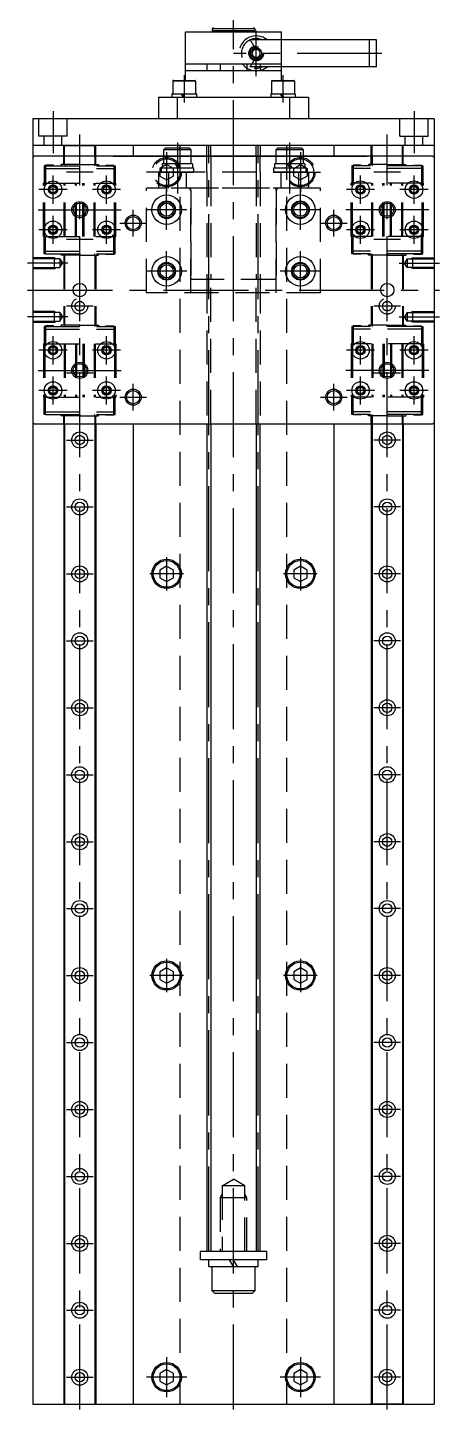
# Model space of a CAD drawing. Extents: x -37 to 530, y -11 to 783.
# Drawn here: x 376 to 530, y -2 to 514 of the extents above; entities that cross this region are included whole.
import ezdxf

# ---------------------------------------------------------------- set-up
doc = ezdxf.new("R2010")
doc.units = 0
doc.linetypes.add('CENTER', pattern=[50.8, 31.75, -6.35, 6.35, -6.35])
doc.linetypes.add('DASHED', pattern=[19.05, 12.7, -6.35])
doc.layers.get('0').update_dxf_attribs({"linetype": 'CONTINUOUS'})
doc.layers.add('CENTER', color=1, linetype='CENTER')

msp = doc.modelspace()

# ---------------------------------------------------------------- linework, layer by layer
at = {"color": 7, "linetype": 'CONTINUOUS'}
for p, q in [((435.52, 494.3), (435.52, 512.4)), ((435.52, 512.4), (471.49, 512.4)), ((435.52, 512.4), (441.58, 512.4)), ((441.58, 512.4), (465.39, 512.4)), ((445.99, 514), (445.49, 513.5)), ((461.49, 513.5), (445.49, 513.5)), ((445.49, 513.5), (445.49, 512.9)), ((445.49, 512.9), (461.49, 512.9)), ((445.49, 512.9), (445.99, 512.4)), ((460.99, 514), (461.49, 513.5)), ((461.49, 512.9), (460.99, 512.4)), ((461.49, 513.5), (461.49, 512.9)), ((465.39, 512.4), (471.49, 512.4)), ((471.46, 494.3), (471.46, 512.4)), ((504.3, 509.4), (471.49, 509.4)), ((506.99, 509.4), (504.3, 509.4)), ((504.3, 499.4), (504.3, 509.4)), ((506.99, 499.4), (506.99, 509.4)), ((471.49, 500.4), (435.52, 500.4)), ((471.49, 497.9), (435.52, 497.9)), ((443.54, 500.4), (443.54, 497.9)), ((448.49, 500.4), (448.49, 497.9)), ((458.49, 500.4), (458.49, 497.9)), ((463.44, 500.4), (463.44, 497.9)), ((504.3, 499.4), (471.49, 499.4)), ((506.99, 499.4), (504.3, 499.4)), ((439.24, 494.05), (430.74, 494.05)), ((430.74, 494.05), (430.74, 489.3)), ((430.99, 494.3), (438.99, 494.3)), ((439.24, 494.05), (439.24, 489.3)), ((476.24, 494.05), (467.74, 494.05)), ((467.74, 494.05), (467.74, 489.3)), ((467.99, 494.3), (475.99, 494.3)), ((476.24, 494.05), (476.24, 489.3)), ((425.49, 488), (432.47, 488)), ((425.49, 488), (425.49, 480)), ((430.39, 489.3), (439.59, 489.3)), ((430.39, 489.3), (430.39, 488)), ((432.47, 488), (474.51, 488)), ((432.47, 488), (432.47, 480)), ((434.83, 488), (434.08, 489.3)), ((435.32, 488), (434.57, 489.3)), ((439.59, 489.3), (439.59, 488)), ((467.39, 489.3), (476.59, 489.3)), ((467.39, 489.3), (467.39, 488)), ((471.83, 488), (471.08, 489.3)), ((472.32, 488), (471.57, 489.3)), ((474.51, 480), (474.51, 488)), ((474.51, 488), (481.49, 488)), ((476.59, 489.3), (476.59, 488)), ((481.49, 488), (481.49, 480)), ((378.49, 480), (378.49, 0)), ((528.49, 480), (378.49, 480)), ((481.49, 480), (425.49, 480)), ((528.49, 480), (528.49, 0)), ((528.49, 470), (378.49, 470)), ((389.99, 470), (401.99, 470)), ((389.99, 466), (389.99, 470)), ((390.29, 466), (390.29, 470)), ((401.69, 466), (401.69, 470)), ((401.99, 466), (401.99, 470)), ((415.99, 470), (415.99, 466)), ((443.49, 466), (443.49, 470)), ((444.99, 466), (444.99, 470)), ((461.99, 466), (461.99, 470)), ((463.49, 470), (463.49, 466)), ((490.99, 470), (490.99, 466)), ((516.99, 470), (504.99, 470)), ((504.99, 466), (504.99, 470)), ((505.29, 466), (505.29, 470)), ((516.69, 466), (516.69, 470)), ((516.99, 466), (516.99, 470)), ((378.99, 466), (378.49, 465.5)), ((378.99, 466), (378.49, 465.5)), ((378.49, 465.5), (378.49, 366.5)), ((378.49, 465.5), (378.49, 366.5)), ((527.99, 466), (378.99, 466)), ((527.99, 466), (378.99, 466)), ((408.49, 466), (403.49, 466)), ((408.49, 466), (498.49, 466)), ((427.49, 468.5), (428.09, 469.1)), ((427.49, 468.5), (437.49, 468.5)), ((427.49, 466), (427.49, 468.5)), ((428.09, 469.1), (436.89, 469.1)), ((436.89, 469.1), (437.49, 468.5)), ((437.49, 468.5), (437.49, 466)), ((469.49, 468.5), (470.09, 469.1)), ((469.49, 468.5), (479.49, 468.5)), ((469.49, 466), (469.49, 468.5)), ((470.09, 469.1), (478.89, 469.1)), ((478.89, 469.1), (479.49, 468.5)), ((479.49, 468.5), (479.49, 466)), ((498.49, 466), (503.49, 466)), ((527.99, 466), (528.49, 465.5)), ((527.99, 466), (528.49, 465.5)), ((528.49, 465.5), (528.49, 366.5)), ((528.49, 465.5), (528.49, 366.5)), ((378.99, 366), (378.49, 366.5)), ((378.99, 366), (378.49, 366.5)), ((527.99, 366), (528.49, 366.5)), ((527.99, 366), (528.49, 366.5)), ((378.99, 366), (527.99, 366)), ((378.99, 366), (527.99, 366)), ((389.99, 366), (389.99, 0)), ((390.29, 366), (390.29, 0)), ((401.69, 366), (401.69, 0)), ((401.99, 366), (401.99, 0)), ((408.49, 366), (446.49, 366)), ((415.99, 366), (415.99, 0)), ((442.49, 366), (464.49, 366)), ((443.49, 366), (443.49, 57)), ((444.99, 366), (444.99, 57)), ((446.49, 366), (460.49, 366)), ((460.49, 366), (498.49, 366)), ((461.99, 366), (461.99, 57)), ((463.49, 57), (463.49, 366)), ((490.99, 366), (490.99, 0)), ((504.99, 366), (504.99, 0)), ((505.29, 366), (505.29, 0)), ((516.69, 366), (516.69, 0)), ((516.99, 366), (516.99, 0)), ((428.49, 312.89), (425.99, 311.44)), ((425.99, 311.44), (425.99, 308.56)), ((430.99, 311.44), (428.49, 312.89)), ((430.99, 308.56), (430.99, 311.44)), ((478.49, 312.89), (475.99, 311.44)), ((475.99, 311.44), (475.99, 308.56)), ((480.99, 311.44), (478.49, 312.89)), ((480.99, 308.56), (480.99, 311.44)), ((425.99, 308.56), (428.49, 307.11)), ((428.49, 307.11), (430.99, 308.56)), ((475.99, 308.56), (478.49, 307.11)), ((478.49, 307.11), (480.99, 308.56)), ((428.49, 162.89), (425.99, 161.44)), ((425.99, 161.44), (425.99, 158.56)), ((430.99, 161.44), (428.49, 162.89)), ((430.99, 158.56), (430.99, 161.44)), ((478.49, 162.89), (475.99, 161.44)), ((475.99, 161.44), (475.99, 158.56)), ((480.99, 161.44), (478.49, 162.89)), ((480.99, 158.56), (480.99, 161.44)), ((425.99, 158.56), (428.49, 157.11)), ((428.49, 157.11), (430.99, 158.56)), ((475.99, 158.56), (478.49, 157.11)), ((478.49, 157.11), (480.99, 158.56)), ((465.99, 57), (440.99, 57)), ((440.99, 57), (440.99, 53.8)), ((463.49, 57), (443.49, 57)), ((465.99, 53.8), (465.99, 57)), ((465.99, 53.8), (440.99, 53.8)), ((462.69, 53.8), (444.29, 53.8)), ((444.29, 51.3), (444.29, 53.8)), ((453.49, 51.3), (452.04, 53.8)), ((454.93, 51.3), (453.49, 53.8)), ((462.69, 51.3), (462.69, 53.8)), ((444.29, 51.3), (462.69, 51.3)), ((445.49, 42.3), (445.49, 51.3)), ((461.49, 51.3), (461.49, 42.3)), ((461.49, 42.3), (445.49, 42.3)), ((446.49, 41.3), (445.49, 42.3)), ((460.49, 41.3), (446.49, 41.3)), ((461.49, 42.3), (460.49, 41.3)), ((428.49, 12.89), (425.99, 11.44)), ((425.99, 11.44), (425.99, 8.56)), ((430.99, 11.44), (428.49, 12.89)), ((430.99, 8.56), (430.99, 11.44)), ((478.49, 12.89), (475.99, 11.44)), ((475.99, 11.44), (475.99, 8.56)), ((480.99, 11.44), (478.49, 12.89)), ((480.99, 8.56), (480.99, 11.44)), ((425.99, 8.56), (428.49, 7.11)), ((428.49, 7.11), (430.99, 8.56)), ((475.99, 8.56), (478.49, 7.11)), ((478.49, 7.11), (480.99, 8.56)), ((378.49, 0), (528.49, 0)), ((389.99, 0), (401.99, 0)), ((516.99, 0), (504.99, 0))]:
    msp.add_line(p, q, dxfattribs=at)
at = {"color": 3, "linetype": 'DASHED'}
for p, q in [((471.49, 509.4), (459.63, 509.4)), ((461.99, 506.13), (460.49, 505.27)), ((463.49, 505.27), (461.99, 506.13)), ((460.49, 505.27), (460.49, 503.53)), ((460.49, 503.53), (461.99, 502.67)), ((461.99, 502.67), (463.49, 503.53)), ((463.49, 503.53), (463.49, 505.27)), ((471.49, 499.4), (459.63, 499.4)), ((380.74, 473.5), (380.74, 480)), ((391.24, 473.5), (391.24, 480)), ((515.74, 473.5), (515.74, 480)), ((526.24, 473.5), (526.24, 480)), ((391.24, 473.5), (380.74, 473.5)), ((382.69, 470), (382.69, 473.5)), ((389.29, 470), (389.29, 473.5)), ((433.49, 0), (433.49, 470)), ((473.49, 0), (473.49, 470)), ((515.74, 473.5), (526.24, 473.5)), ((517.69, 470), (517.69, 473.5)), ((524.29, 470), (524.29, 473.5)), ((389.99, 462.95), (389.99, 466)), ((390.29, 462.95), (390.29, 466)), ((401.69, 466), (401.69, 462.95)), ((401.99, 462.95), (401.99, 466)), ((427.49, 463.1), (427.49, 466)), ((437.49, 466), (437.49, 463.1)), ((443.49, 460), (443.49, 466)), ((443.49, 460), (443.49, 466)), ((444.99, 466), (444.99, 460)), ((444.99, 466), (444.99, 460)), ((461.99, 466), (461.99, 460)), ((461.99, 466), (461.99, 460)), ((463.49, 460), (463.49, 466)), ((463.49, 460), (463.49, 466)), ((469.49, 463.1), (469.49, 466)), ((479.49, 466), (479.49, 463.1)), ((504.99, 462.95), (504.99, 466)), ((505.29, 466), (505.29, 462.95)), ((516.69, 462.95), (516.69, 466)), ((516.99, 462.95), (516.99, 466)), ((382.69, 461.45), (382.69, 455.95)), ((383.19, 461.45), (382.69, 461.45)), ((382.74, 462.45), (382.74, 461.45)), ((383.24, 462.45), (382.74, 462.45)), ((383.19, 462.65), (383.19, 462.45)), ((386.19, 462.65), (383.19, 462.65)), ((383.19, 461.45), (408.79, 461.45)), ((383.19, 461.45), (383.19, 455.95)), ((383.24, 462.45), (408.74, 462.45)), ((383.24, 462.45), (383.24, 461.45)), ((386.19, 462.45), (386.19, 462.65)), ((389.06, 462.95), (388.76, 462.45)), ((390.36, 462.95), (389.06, 462.95)), ((390.36, 462.95), (390.36, 462.45)), ((395.99, 462.95), (390.36, 462.95)), ((395.99, 462.95), (401.62, 462.95)), ((395.99, 462.45), (395.99, 462.95)), ((401.62, 462.95), (401.62, 462.45)), ((401.62, 462.95), (402.92, 462.95)), ((402.92, 462.95), (403.22, 462.45)), ((405.79, 462.65), (405.79, 462.45)), ((405.79, 462.65), (408.79, 462.65)), ((408.74, 462.45), (408.74, 461.45)), ((408.74, 462.45), (409.24, 462.45)), ((408.79, 462.45), (408.79, 462.65)), ((408.79, 461.45), (408.79, 455.95)), ((408.79, 461.45), (409.29, 461.45)), ((409.24, 462.45), (409.24, 461.45)), ((409.29, 461.45), (409.29, 455.95)), ((425.49, 459.5), (425.99, 460)), ((425.49, 459.5), (425.49, 454.5)), ((428.49, 462.89), (425.99, 461.44)), ((425.99, 461.44), (425.99, 458.56)), ((480.99, 460), (425.99, 460)), ((426.49, 461.6), (438.49, 461.6)), ((426.49, 461.6), (426.49, 460)), ((426.49, 460), (438.49, 460)), ((438.19, 463.1), (426.79, 463.1)), ((426.79, 463.1), (426.79, 461.6)), ((430.99, 461.44), (428.49, 462.89)), ((429.19, 460), (429.19, 454)), ((430.99, 458.56), (430.99, 461.44)), ((431.62, 463.1), (432.49, 461.6)), ((432.49, 463.1), (433.35, 461.6)), ((435.79, 460), (435.79, 454)), ((438.19, 463.1), (438.19, 461.6)), ((438.49, 461.6), (438.49, 460)), ((443.49, 460), (443.49, 420)), ((443.49, 460), (443.49, 420)), ((444.99, 460), (444.99, 420)), ((444.99, 460), (444.99, 420)), ((461.99, 460), (461.99, 420)), ((461.99, 460), (461.99, 420)), ((463.49, 460), (463.49, 420)), ((463.49, 460), (463.49, 420)), ((468.49, 461.6), (480.49, 461.6)), ((468.49, 461.6), (468.49, 460)), ((468.49, 460), (480.49, 460)), ((480.19, 463.1), (468.79, 463.1)), ((468.79, 463.1), (468.79, 461.6)), ((471.19, 460), (471.19, 454)), ((473.62, 463.1), (474.49, 461.6)), ((474.49, 463.1), (475.35, 461.6)), ((475.99, 461.44), (478.49, 462.89)), ((475.99, 458.56), (475.99, 461.44)), ((477.79, 460), (477.79, 454)), ((478.49, 462.89), (480.99, 461.44)), ((480.19, 463.1), (480.19, 461.6)), ((480.49, 461.6), (480.49, 460)), ((480.99, 461.44), (480.99, 458.56)), ((481.49, 459.5), (480.99, 460)), ((481.49, 459.5), (481.49, 454.5)), ((498.19, 461.45), (497.69, 461.45)), ((497.69, 461.45), (497.69, 455.95)), ((498.24, 462.45), (497.74, 462.45)), ((497.74, 462.45), (497.74, 461.45)), ((498.19, 462.45), (498.19, 462.65)), ((501.19, 462.65), (498.19, 462.65)), ((523.79, 461.45), (498.19, 461.45)), ((498.19, 461.45), (498.19, 455.95)), ((523.74, 462.45), (498.24, 462.45)), ((498.24, 462.45), (498.24, 461.45)), ((501.19, 462.65), (501.19, 462.45)), ((504.06, 462.95), (503.76, 462.45)), ((505.36, 462.95), (504.06, 462.95)), ((505.36, 462.95), (505.36, 462.45)), ((510.99, 462.95), (505.36, 462.95)), ((510.99, 462.95), (516.62, 462.95)), ((510.99, 462.45), (510.99, 462.95)), ((516.62, 462.95), (517.92, 462.95)), ((516.62, 462.95), (516.62, 462.45)), ((517.92, 462.95), (518.22, 462.45)), ((520.79, 462.45), (520.79, 462.65)), ((520.79, 462.65), (523.79, 462.65)), ((523.74, 462.45), (523.74, 461.45)), ((523.74, 462.45), (524.24, 462.45)), ((523.79, 462.65), (523.79, 462.45)), ((523.79, 461.45), (523.79, 455.95)), ((523.79, 461.45), (524.29, 461.45)), ((524.24, 462.45), (524.24, 461.45)), ((524.29, 461.45), (524.29, 455.95)), ((382.49, 436.05), (382.49, 455.95)), ((382.99, 455.95), (382.49, 455.95)), ((382.99, 455.95), (408.99, 455.95)), ((382.99, 436.05), (382.99, 455.95)), ((390.19, 436.05), (390.19, 455.95)), ((390.59, 436.05), (390.59, 455.95)), ((394.39, 436.05), (394.39, 455.95)), ((394.79, 436.05), (394.79, 455.95)), ((397.19, 436.05), (397.19, 455.95)), ((397.59, 436.05), (397.59, 455.95)), ((401.39, 436.05), (401.39, 455.95)), ((401.79, 436.05), (401.79, 455.95)), ((408.99, 436.05), (408.99, 455.95)), ((408.99, 455.95), (409.49, 455.95)), ((409.49, 436.05), (409.49, 455.95)), ((425.49, 454.5), (425.99, 454)), ((425.99, 458.56), (428.49, 457.11)), ((428.49, 457.11), (430.99, 458.56)), ((478.49, 457.11), (475.99, 458.56)), ((480.99, 458.56), (478.49, 457.11)), ((481.49, 454.5), (480.99, 454)), ((497.49, 436.05), (497.49, 455.95)), ((497.99, 455.95), (497.49, 455.95)), ((497.99, 436.05), (497.99, 455.95)), ((523.99, 455.95), (497.99, 455.95)), ((505.19, 436.05), (505.19, 455.95)), ((505.59, 436.05), (505.59, 455.95)), ((509.39, 436.05), (509.39, 455.95)), ((509.79, 436.05), (509.79, 455.95)), ((512.19, 436.05), (512.19, 455.95)), ((512.59, 436.05), (512.59, 455.95)), ((516.39, 436.05), (516.39, 455.95)), ((516.79, 436.05), (516.79, 455.95)), ((523.99, 436.05), (523.99, 455.95)), ((523.99, 455.95), (524.49, 455.95)), ((524.49, 436.05), (524.49, 455.95)), ((420.99, 415), (420.99, 454)), ((485.99, 454), (420.99, 454)), ((480.99, 454), (425.99, 454)), ((437.49, 415), (437.49, 454)), ((437.49, 453.2), (437.49, 420.5)), ((469.49, 415), (469.49, 454)), ((469.49, 453.2), (469.49, 420.5)), ((485.99, 415), (485.99, 454)), ((382.99, 436.05), (382.49, 436.05)), ((382.69, 430.55), (382.69, 436.05)), ((382.99, 436.05), (408.99, 436.05)), ((383.19, 430.55), (383.19, 436.05)), ((408.79, 430.55), (408.79, 436.05)), ((408.99, 436.05), (409.49, 436.05)), ((409.29, 430.55), (409.29, 436.05)), ((497.99, 436.05), (497.49, 436.05)), ((497.69, 430.55), (497.69, 436.05)), ((523.99, 436.05), (497.99, 436.05)), ((498.19, 430.55), (498.19, 436.05)), ((523.79, 430.55), (523.79, 436.05)), ((523.99, 436.05), (524.49, 436.05)), ((524.29, 430.55), (524.29, 436.05)), ((383.19, 430.55), (382.69, 430.55)), ((382.74, 429.55), (382.74, 430.55)), ((383.24, 429.55), (382.74, 429.55)), ((383.19, 430.55), (408.79, 430.55)), ((383.19, 429.55), (383.19, 429.35)), ((386.19, 429.35), (383.19, 429.35)), ((383.24, 429.55), (383.24, 430.55)), ((383.24, 429.55), (408.74, 429.55)), ((386.19, 429.35), (386.19, 429.55)), ((389.06, 429.05), (388.76, 429.55)), ((390.36, 429.05), (389.06, 429.05)), ((389.99, 429.05), (389.99, 402.95)), ((390.29, 429.05), (390.29, 402.95)), ((390.36, 429.05), (390.36, 429.55)), ((395.99, 429.05), (390.36, 429.05)), ((395.99, 429.55), (395.99, 429.05)), ((395.99, 429.05), (401.62, 429.05)), ((401.62, 429.05), (401.62, 429.55)), ((401.62, 429.05), (402.92, 429.05)), ((401.69, 429.05), (401.69, 402.95)), ((401.99, 429.05), (401.99, 402.95)), ((402.92, 429.05), (403.22, 429.55)), ((405.79, 429.55), (405.79, 429.35)), ((405.79, 429.35), (408.79, 429.35)), ((408.74, 429.55), (408.74, 430.55)), ((408.74, 429.55), (409.24, 429.55)), ((408.79, 430.55), (409.29, 430.55)), ((408.79, 429.35), (408.79, 429.55)), ((409.24, 429.55), (409.24, 430.55)), ((498.19, 430.55), (497.69, 430.55)), ((497.74, 429.55), (497.74, 430.55)), ((498.24, 429.55), (497.74, 429.55)), ((523.79, 430.55), (498.19, 430.55)), ((498.19, 429.35), (498.19, 429.55)), ((501.19, 429.35), (498.19, 429.35)), ((498.24, 429.55), (498.24, 430.55)), ((523.74, 429.55), (498.24, 429.55)), ((501.19, 429.55), (501.19, 429.35)), ((504.06, 429.05), (503.76, 429.55)), ((505.36, 429.05), (504.06, 429.05)), ((504.99, 429.05), (504.99, 402.95)), ((505.29, 429.05), (505.29, 402.95)), ((505.36, 429.05), (505.36, 429.55)), ((510.99, 429.05), (505.36, 429.05)), ((510.99, 429.55), (510.99, 429.05)), ((510.99, 429.05), (516.62, 429.05)), ((516.62, 429.05), (516.62, 429.55)), ((516.62, 429.05), (517.92, 429.05)), ((516.69, 429.05), (516.69, 402.95)), ((516.99, 429.05), (516.99, 402.95)), ((517.92, 429.05), (518.22, 429.55)), ((520.79, 429.35), (520.79, 429.55)), ((520.79, 429.35), (523.79, 429.35)), ((523.74, 429.55), (523.74, 430.55)), ((523.74, 429.55), (524.24, 429.55)), ((523.79, 430.55), (524.29, 430.55)), ((523.79, 429.55), (523.79, 429.35)), ((524.24, 429.55), (524.24, 430.55)), ((386.49, 428), (378.49, 428)), ((388.59, 427.62), (378.49, 427.62)), ((378.49, 424.38), (388.59, 424.38)), ((378.49, 424), (386.49, 424)), ((386.49, 424), (386.49, 428)), ((386.49, 428), (387.14, 427.62)), ((386.49, 424), (387.14, 424.38)), ((388.59, 427.62), (388.59, 424.38)), ((388.59, 427.62), (389.52, 426)), ((388.59, 424.38), (389.52, 426)), ((518.39, 427.62), (517.45, 426)), ((518.39, 424.38), (517.45, 426)), ((518.39, 427.62), (528.49, 427.62)), ((518.39, 427.62), (518.39, 424.38)), ((528.49, 424.38), (518.39, 424.38)), ((520.49, 428), (519.83, 427.62)), ((520.49, 424), (519.83, 424.38)), ((520.49, 428), (528.49, 428)), ((520.49, 424), (520.49, 428)), ((528.49, 424), (520.49, 424)), ((437.99, 420), (437.49, 420.5)), ((468.99, 420), (437.99, 420)), ((443.49, 420), (443.49, 366)), ((444.99, 366), (444.99, 420)), ((461.99, 366), (461.99, 420)), ((463.49, 420), (463.49, 366)), ((469.49, 420.5), (468.99, 420)), ((485.99, 415), (420.99, 415)), ((386.49, 408), (378.49, 408)), ((386.49, 404), (386.49, 408)), ((386.49, 408), (387.14, 407.62)), ((520.49, 408), (519.83, 407.62)), ((520.49, 408), (528.49, 408)), ((520.49, 404), (520.49, 408)), ((388.59, 407.62), (378.49, 407.62)), ((378.49, 404.38), (388.59, 404.38)), ((378.49, 404), (386.49, 404)), ((383.19, 402.45), (383.19, 402.65)), ((386.19, 402.65), (383.19, 402.65)), ((386.19, 402.65), (386.19, 402.45)), ((386.49, 404), (387.14, 404.38)), ((388.59, 407.62), (388.59, 404.38)), ((388.59, 407.62), (389.52, 406)), ((388.59, 404.38), (389.52, 406)), ((389.06, 402.95), (388.76, 402.45)), ((390.36, 402.95), (389.06, 402.95)), ((390.36, 402.95), (390.36, 402.45)), ((395.99, 402.95), (390.36, 402.95)), ((395.99, 402.95), (401.62, 402.95)), ((395.99, 402.45), (395.99, 402.95)), ((401.62, 402.95), (401.62, 402.45)), ((401.62, 402.95), (402.92, 402.95)), ((402.92, 402.95), (403.22, 402.45)), ((405.79, 402.45), (405.79, 402.65)), ((405.79, 402.65), (408.79, 402.65)), ((408.79, 402.65), (408.79, 402.45)), ((498.19, 402.65), (498.19, 402.45)), ((501.19, 402.65), (498.19, 402.65)), ((501.19, 402.45), (501.19, 402.65)), ((504.06, 402.95), (503.76, 402.45)), ((505.36, 402.95), (504.06, 402.95)), ((505.36, 402.95), (505.36, 402.45)), ((510.99, 402.95), (505.36, 402.95)), ((510.99, 402.95), (516.62, 402.95)), ((510.99, 402.45), (510.99, 402.95)), ((516.62, 402.95), (516.62, 402.45)), ((516.62, 402.95), (517.92, 402.95)), ((518.39, 407.62), (517.45, 406)), ((518.39, 404.38), (517.45, 406)), ((517.92, 402.95), (518.22, 402.45)), ((518.39, 407.62), (528.49, 407.62)), ((518.39, 407.62), (518.39, 404.38)), ((528.49, 404.38), (518.39, 404.38)), ((520.49, 404), (519.83, 404.38)), ((528.49, 404), (520.49, 404)), ((520.79, 402.65), (520.79, 402.45)), ((520.79, 402.65), (523.79, 402.65)), ((523.79, 402.45), (523.79, 402.65)), ((382.69, 401.45), (382.69, 395.95)), ((383.19, 401.45), (382.69, 401.45)), ((382.74, 402.45), (382.74, 401.45)), ((383.24, 402.45), (382.74, 402.45)), ((383.19, 401.45), (408.79, 401.45)), ((383.19, 401.45), (383.19, 395.95)), ((383.24, 402.45), (408.74, 402.45)), ((383.24, 402.45), (383.24, 401.45)), ((408.74, 402.45), (408.74, 401.45)), ((408.74, 402.45), (409.24, 402.45)), ((408.79, 401.45), (408.79, 395.95)), ((408.79, 401.45), (409.29, 401.45)), ((409.24, 402.45), (409.24, 401.45)), ((409.29, 401.45), (409.29, 395.95)), ((497.69, 401.45), (497.69, 395.95)), ((498.19, 401.45), (497.69, 401.45)), ((497.74, 402.45), (497.74, 401.45)), ((498.24, 402.45), (497.74, 402.45)), ((523.79, 401.45), (498.19, 401.45)), ((498.19, 401.45), (498.19, 395.95)), ((523.74, 402.45), (498.24, 402.45)), ((498.24, 402.45), (498.24, 401.45)), ((523.74, 402.45), (523.74, 401.45)), ((523.74, 402.45), (524.24, 402.45)), ((523.79, 401.45), (523.79, 395.95)), ((523.79, 401.45), (524.29, 401.45)), ((524.24, 402.45), (524.24, 401.45)), ((524.29, 401.45), (524.29, 395.95)), ((382.49, 395.95), (382.49, 376.05)), ((382.99, 395.95), (382.49, 395.95)), ((382.99, 395.95), (382.99, 376.05)), ((382.99, 395.95), (408.99, 395.95)), ((390.19, 395.95), (390.19, 376.05)), ((390.59, 395.95), (390.59, 376.05)), ((394.39, 395.95), (394.39, 376.05)), ((394.79, 395.95), (394.79, 376.05)), ((397.19, 395.95), (397.19, 376.05)), ((397.59, 395.95), (397.59, 376.05)), ((401.39, 395.95), (401.39, 376.05)), ((401.79, 395.95), (401.79, 376.05)), ((408.99, 395.95), (408.99, 376.05)), ((408.99, 395.95), (409.49, 395.95)), ((409.49, 395.95), (409.49, 376.05)), ((497.49, 395.95), (497.49, 376.05)), ((497.99, 395.95), (497.49, 395.95)), ((497.99, 395.95), (497.99, 376.05)), ((523.99, 395.95), (497.99, 395.95)), ((505.19, 395.95), (505.19, 376.05)), ((505.59, 395.95), (505.59, 376.05)), ((509.39, 395.95), (509.39, 376.05)), ((509.79, 395.95), (509.79, 376.05)), ((512.19, 395.95), (512.19, 376.05)), ((512.59, 395.95), (512.59, 376.05)), ((516.39, 395.95), (516.39, 376.05)), ((516.79, 395.95), (516.79, 376.05)), ((523.99, 395.95), (523.99, 376.05)), ((523.99, 395.95), (524.49, 395.95)), ((524.49, 395.95), (524.49, 376.05)), ((382.99, 376.05), (382.49, 376.05)), ((382.69, 370.55), (382.69, 376.05)), ((382.99, 376.05), (408.99, 376.05)), ((383.19, 370.55), (383.19, 376.05)), ((408.79, 370.55), (408.79, 376.05)), ((408.99, 376.05), (409.49, 376.05)), ((409.29, 370.55), (409.29, 376.05)), ((497.99, 376.05), (497.49, 376.05)), ((497.69, 370.55), (497.69, 376.05)), ((523.99, 376.05), (497.99, 376.05)), ((498.19, 370.55), (498.19, 376.05)), ((523.79, 370.55), (523.79, 376.05)), ((523.99, 376.05), (524.49, 376.05)), ((524.29, 370.55), (524.29, 376.05)), ((383.19, 370.55), (382.69, 370.55)), ((382.74, 369.55), (382.74, 370.55)), ((383.24, 369.55), (382.74, 369.55)), ((383.19, 370.55), (408.79, 370.55)), ((383.19, 369.35), (383.19, 369.55)), ((386.19, 369.35), (383.19, 369.35)), ((383.24, 369.55), (383.24, 370.55)), ((383.24, 369.55), (408.74, 369.55)), ((386.19, 369.55), (386.19, 369.35)), ((389.06, 369.05), (388.76, 369.55)), ((390.36, 369.05), (389.06, 369.05)), ((389.99, 366), (389.99, 369.05)), ((390.29, 366), (390.29, 369.05)), ((390.36, 369.05), (390.36, 369.55)), ((395.99, 369.05), (390.36, 369.05)), ((395.99, 369.55), (395.99, 369.05)), ((395.99, 369.05), (401.62, 369.05)), ((401.62, 369.05), (401.62, 369.55)), ((401.62, 369.05), (402.92, 369.05)), ((401.69, 369.05), (401.69, 366)), ((401.99, 366), (401.99, 369.05)), ((402.92, 369.05), (403.22, 369.55)), ((405.79, 369.35), (405.79, 369.55)), ((405.79, 369.35), (408.79, 369.35)), ((408.74, 369.55), (408.74, 370.55)), ((408.74, 369.55), (409.24, 369.55)), ((408.79, 370.55), (409.29, 370.55)), ((408.79, 369.55), (408.79, 369.35)), ((409.24, 369.55), (409.24, 370.55)), ((498.19, 370.55), (497.69, 370.55)), ((497.74, 369.55), (497.74, 370.55)), ((498.24, 369.55), (497.74, 369.55)), ((523.79, 370.55), (498.19, 370.55)), ((498.19, 369.55), (498.19, 369.35)), ((501.19, 369.35), (498.19, 369.35)), ((498.24, 369.55), (498.24, 370.55)), ((523.74, 369.55), (498.24, 369.55)), ((501.19, 369.35), (501.19, 369.55)), ((504.06, 369.05), (503.76, 369.55)), ((505.36, 369.05), (504.06, 369.05)), ((504.99, 366), (504.99, 369.05)), ((505.29, 369.05), (505.29, 366)), ((505.36, 369.05), (505.36, 369.55)), ((510.99, 369.05), (505.36, 369.05)), ((510.99, 369.55), (510.99, 369.05)), ((510.99, 369.05), (516.62, 369.05)), ((516.62, 369.05), (516.62, 369.55)), ((516.62, 369.05), (517.92, 369.05)), ((516.69, 366), (516.69, 369.05)), ((516.99, 366), (516.99, 369.05)), ((517.92, 369.05), (518.22, 369.55)), ((520.79, 369.55), (520.79, 369.35)), ((520.79, 369.35), (523.79, 369.35)), ((523.74, 369.55), (523.74, 370.55)), ((523.74, 369.55), (524.24, 369.55)), ((523.79, 370.55), (524.29, 370.55)), ((523.79, 369.35), (523.79, 369.55)), ((524.24, 369.55), (524.24, 370.55)), ((449.3, 81.5), (453.49, 83.92)), ((457.68, 81.5), (453.49, 83.92)), ((448.49, 77), (449.3, 78.41)), ((449.3, 81.5), (449.3, 57)), ((457.68, 81.5), (449.3, 81.5)), ((457.68, 57), (457.68, 81.5)), ((458.49, 77), (457.68, 78.41)), ((448.49, 77), (448.49, 57)), ((458.49, 77), (448.49, 77)), ((458.49, 57), (458.49, 77))]:
    msp.add_line(p, q, dxfattribs=at)
for centre, radius in [((461.99, 504.4), 2.75), ((461.99, 504.4), 2.5), ((461.99, 504.4), 2), ((428.49, 460), 5.5), ((428.49, 460), 5), ((478.49, 460), 5.5), ((478.49, 460), 5), ((395.99, 410), 3), ((510.99, 410), 3), ((395.99, 410), 1.75), ((510.99, 410), 1.75)]:
    msp.add_circle(centre, radius, dxfattribs=at)
at = {"color": 7, "linetype": 'CONTINUOUS'}
for centre, radius in [((385.99, 453.5), 3.25), ((385.99, 453.5), 1.75), ((385.99, 453.5), 1.23), ((405.99, 453.5), 3.25), ((405.99, 453.5), 1.75), ((405.99, 453.5), 1.23), ((500.99, 453.5), 3.25), ((500.99, 453.5), 1.75), ((500.99, 453.5), 1.23), ((520.99, 453.5), 3.25), ((520.99, 453.5), 1.75), ((520.99, 453.5), 1.23), ((428.49, 446), 5.5), ((428.49, 446), 3.3), ((478.49, 446), 5.5), ((478.49, 446), 3.3), ((395.99, 446), 2.46), ((428.49, 446), 2.46), ((478.49, 446), 2.46), ((510.99, 446), 2.46), ((385.99, 438.5), 3.25), ((385.99, 438.5), 1.75), ((385.99, 438.5), 1.23), ((405.99, 438.5), 3.25), ((405.99, 438.5), 1.75), ((405.99, 438.5), 1.23), ((415.99, 441), 2.46), ((490.99, 441), 2.46), ((500.99, 438.5), 3.25), ((500.99, 438.5), 1.75), ((500.99, 438.5), 1.23), ((520.99, 438.5), 3.25), ((520.99, 438.5), 1.75), ((520.99, 438.5), 1.23), ((428.49, 423), 5.5), ((478.49, 423), 5.5), ((428.49, 423), 3.3), ((428.49, 423), 2.46), ((478.49, 423), 3.3), ((478.49, 423), 2.46), ((395.99, 416), 2.5), ((510.99, 416), 2.5), ((385.99, 393.5), 3.25), ((385.99, 393.5), 1.75), ((385.99, 393.5), 1.23), ((405.99, 393.5), 3.25), ((405.99, 393.5), 1.75), ((405.99, 393.5), 1.23), ((500.99, 393.5), 3.25), ((500.99, 393.5), 1.75), ((500.99, 393.5), 1.23), ((520.99, 393.5), 3.25), ((520.99, 393.5), 1.75), ((520.99, 393.5), 1.23), ((395.99, 386), 2.46), ((510.99, 386), 2.46), ((385.99, 378.5), 3.25), ((385.99, 378.5), 1.75), ((385.99, 378.5), 1.23), ((405.99, 378.5), 3.25), ((405.99, 378.5), 1.75), ((405.99, 378.5), 1.23), ((415.99, 376), 2.46), ((490.99, 376), 2.46), ((500.99, 378.5), 3.25), ((500.99, 378.5), 1.75), ((500.99, 378.5), 1.23), ((520.99, 378.5), 3.25), ((520.99, 378.5), 1.75), ((520.99, 378.5), 1.23), ((395.99, 360), 3), ((395.99, 360), 1.75), ((510.99, 360), 3), ((510.99, 360), 1.75), ((395.99, 335), 3), ((395.99, 335), 1.75), ((510.99, 335), 3), ((510.99, 335), 1.75), ((428.49, 310), 5.5), ((428.49, 310), 5), ((478.49, 310), 5.5), ((478.49, 310), 5), ((395.99, 310), 3), ((395.99, 310), 1.75), ((510.99, 310), 3), ((510.99, 310), 1.75), ((395.99, 285), 3), ((395.99, 285), 1.75), ((510.99, 285), 3), ((510.99, 285), 1.75), ((395.99, 260), 3), ((395.99, 260), 1.75), ((510.99, 260), 3), ((510.99, 260), 1.75), ((395.99, 235), 3), ((510.99, 235), 3), ((395.99, 235), 1.75), ((510.99, 235), 1.75), ((395.99, 210), 3), ((395.99, 210), 1.75), ((510.99, 210), 3), ((510.99, 210), 1.75), ((395.99, 185), 3), ((395.99, 185), 1.75), ((510.99, 185), 3), ((510.99, 185), 1.75), ((428.49, 160), 5.5), ((478.49, 160), 5.5), ((395.99, 160), 3), ((395.99, 160), 1.75), ((428.49, 160), 5), ((478.49, 160), 5), ((510.99, 160), 3), ((510.99, 160), 1.75), ((395.99, 135), 3), ((395.99, 135), 1.75), ((510.99, 135), 3), ((510.99, 135), 1.75), ((395.99, 110), 3), ((395.99, 110), 1.75), ((510.99, 110), 3), ((510.99, 110), 1.75), ((395.99, 85), 3), ((510.99, 85), 3), ((395.99, 85), 1.75), ((510.99, 85), 1.75), ((395.99, 60), 3), ((510.99, 60), 3), ((395.99, 60), 1.75), ((510.99, 60), 1.75), ((395.99, 35), 3), ((395.99, 35), 1.75), ((510.99, 35), 3), ((510.99, 35), 1.75), ((428.49, 10), 5.5), ((478.49, 10), 5.5), ((395.99, 10), 3), ((395.99, 10), 1.75), ((428.49, 10), 5), ((478.49, 10), 5), ((510.99, 10), 3), ((510.99, 10), 1.75)]:
    msp.add_circle(centre, radius, dxfattribs=at)
at = {"color": 3, "linetype": 'CONTINUOUS'}
for centre, radius in [((385.99, 453.5), 1.5), ((405.99, 453.5), 1.5), ((500.99, 453.5), 1.5), ((520.99, 453.5), 1.5), ((395.99, 446), 3), ((428.49, 446), 3), ((478.49, 446), 3), ((510.99, 446), 3), ((415.99, 441), 3), ((490.99, 441), 3), ((385.99, 438.5), 1.5), ((405.99, 438.5), 1.5), ((500.99, 438.5), 1.5), ((520.99, 438.5), 1.5), ((428.49, 423), 3), ((478.49, 423), 3), ((385.99, 393.5), 1.5), ((405.99, 393.5), 1.5), ((500.99, 393.5), 1.5), ((520.99, 393.5), 1.5), ((395.99, 386), 3), ((510.99, 386), 3), ((385.99, 378.5), 1.5), ((405.99, 378.5), 1.5), ((415.99, 376), 3), ((490.99, 376), 3), ((500.99, 378.5), 1.5), ((520.99, 378.5), 1.5)]:
    msp.add_circle(centre, radius, dxfattribs=at)
at = {"color": 3, "linetype": 'DASHED'}
for centre, radius, start, end in [((461.99, 504.4), 6.5, 50.2849, 309.7151), ((461.99, 504.4), 5.53, 64.7754, 295.2246), ((454.38, 504.54), 7.15, 20.1116, 42.7693), ((461.99, 504.4), 1.5, 120, 180), ((461.99, 504.4), 1.5, 60, 120), ((461.99, 504.4), 1.5, 0, 60), ((454.38, 504.26), 7.15, 317.2307, 339.8884), ((461.99, 504.4), 1.5, 180, 240), ((461.99, 504.4), 1.5, 240, 300), ((461.99, 504.4), 1.5, 300, 0), ((436.69, 453.2), 0.8, 0, 90), ((470.29, 453.2), 0.8, 90, 180)]:
    msp.add_arc(centre, radius, start, end, dxfattribs=at)
at = {"color": 7, "linetype": 'CONTINUOUS'}
for centre, start, end in [((430.99, 494.05), 90, 180), ((438.99, 494.05), 0, 90), ((467.99, 494.05), 90, 180), ((475.99, 494.05), 0, 90)]:
    msp.add_arc(centre, 0.25, start, end, dxfattribs=at)
at = {"layer": 'CENTER', "color": 1, "linetype": 'CENTER'}
for p, q in [((453.49, -2), (453.49, 588)), ((461.99, 495.9), (461.99, 512.9)), ((508.99, 504.4), (453.49, 504.4)), ((434.99, 496.3), (434.99, 486)), ((471.99, 496.3), (471.99, 486)), ((385.99, 482.84), (385.99, 467.1)), ((520.99, 482.84), (520.99, 467.1)), ((395.99, -2), (395.99, 474.04)), ((432.49, 471.1), (432.49, 452)), ((444.24, 57), (444.24, 470)), ((462.74, 57), (462.74, 470)), ((474.49, 471.1), (474.49, 452)), ((510.99, -2), (510.99, 474.04)), ((428.49, 467.5), (428.49, 452.5)), ((478.49, 467.5), (478.49, 452.5)), ((400.99, 460), (390.99, 460)), ((435.99, 460), (420.99, 460)), ((470.99, 460), (485.99, 460)), ((515.99, 460), (505.99, 460)), ((385.99, 448.25), (385.99, 458.75)), ((405.99, 448.25), (405.99, 458.75)), ((500.99, 448.25), (500.99, 458.75)), ((520.99, 448.25), (520.99, 458.75)), ((391.24, 453.5), (380.74, 453.5)), ((411.24, 453.5), (400.74, 453.5)), ((428.49, 438.5), (428.49, 453.5)), ((478.49, 438.5), (478.49, 453.5)), ((506.24, 453.5), (495.74, 453.5)), ((526.24, 453.5), (515.74, 453.5)), ((380.49, 446), (411.49, 446)), ((415.99, 436), (415.99, 446)), ((435.99, 446), (420.99, 446)), ((485.99, 446), (470.99, 446)), ((490.99, 436), (490.99, 446)), ((526.49, 446), (495.49, 446)), ((385.99, 433.25), (385.99, 443.75)), ((405.99, 433.25), (405.99, 443.75)), ((410.99, 441), (420.99, 441)), ((485.99, 441), (495.99, 441)), ((500.99, 433.25), (500.99, 443.75)), ((520.99, 433.25), (520.99, 443.75)), ((391.24, 438.5), (380.74, 438.5)), ((390.99, 435), (400.99, 435)), ((411.24, 438.5), (400.74, 438.5)), ((506.24, 438.5), (495.74, 438.5)), ((505.99, 435), (515.99, 435)), ((526.24, 438.5), (515.74, 438.5)), ((428.49, 415.5), (428.49, 430.5)), ((478.49, 415.5), (478.49, 430.5)), ((391.52, 426), (376.49, 426)), ((515.45, 426), (530.49, 426)), ((435.99, 423), (420.99, 423)), ((485.99, 423), (470.99, 423)), ((376.49, 416), (530.49, 416)), ((400.99, 410), (390.99, 410)), ((515.99, 410), (505.99, 410)), ((391.52, 406), (376.49, 406)), ((515.45, 406), (530.49, 406)), ((385.99, 388.25), (385.99, 398.75)), ((405.99, 388.25), (405.99, 398.75)), ((500.99, 388.25), (500.99, 398.75)), ((520.99, 388.25), (520.99, 398.75)), ((391.24, 393.5), (380.74, 393.5)), ((411.24, 393.5), (400.74, 393.5)), ((506.24, 393.5), (495.74, 393.5)), ((526.24, 393.5), (515.74, 393.5)), ((380.49, 386), (411.49, 386)), ((385.99, 373.25), (385.99, 383.75)), ((400.99, 385), (390.99, 385)), ((405.99, 373.25), (405.99, 383.75)), ((526.49, 386), (495.49, 386)), ((500.99, 373.25), (500.99, 383.75)), ((515.99, 385), (505.99, 385)), ((520.99, 373.25), (520.99, 383.75)), ((391.24, 378.5), (380.74, 378.5)), ((411.24, 378.5), (400.74, 378.5)), ((415.99, 371), (415.99, 381)), ((490.99, 371), (490.99, 381)), ((506.24, 378.5), (495.74, 378.5)), ((526.24, 378.5), (515.74, 378.5)), ((410.99, 376), (420.99, 376)), ((485.99, 376), (495.99, 376)), ((390.99, 360), (400.99, 360)), ((515.99, 360), (505.99, 360)), ((390.99, 335), (400.99, 335)), ((515.99, 335), (505.99, 335)), ((428.49, 316.25), (428.49, 303.75)), ((478.49, 316.25), (478.49, 303.75)), ((390.99, 310), (400.99, 310)), ((434.74, 310), (422.24, 310)), ((484.74, 310), (472.24, 310)), ((515.99, 310), (505.99, 310)), ((390.99, 285), (400.99, 285)), ((515.99, 285), (505.99, 285)), ((390.99, 260), (400.99, 260)), ((515.99, 260), (505.99, 260)), ((390.99, 235), (400.99, 235)), ((515.99, 235), (505.99, 235)), ((390.99, 210), (400.99, 210)), ((515.99, 210), (505.99, 210)), ((390.99, 185), (400.99, 185)), ((515.99, 185), (505.99, 185)), ((428.49, 166.25), (428.49, 153.75)), ((478.49, 166.25), (478.49, 153.75)), ((390.99, 160), (400.99, 160)), ((434.74, 160), (422.24, 160)), ((484.74, 160), (472.24, 160)), ((515.99, 160), (505.99, 160)), ((390.99, 135), (400.99, 135)), ((515.99, 135), (505.99, 135)), ((390.99, 110), (400.99, 110)), ((515.99, 110), (505.99, 110)), ((390.99, 85), (400.99, 85)), ((515.99, 85), (505.99, 85)), ((390.99, 60), (400.99, 60)), ((515.99, 60), (505.99, 60)), ((390.99, 35), (400.99, 35)), ((515.99, 35), (505.99, 35)), ((428.49, 17.5), (428.49, 2.5)), ((478.49, 17.5), (478.49, 2.5)), ((390.99, 10), (400.99, 10)), ((435.99, 10), (420.99, 10)), ((485.99, 10), (470.99, 10)), ((515.99, 10), (505.99, 10))]:
    msp.add_line(p, q, dxfattribs=at)

doc.saveas('drawing.dxf')
